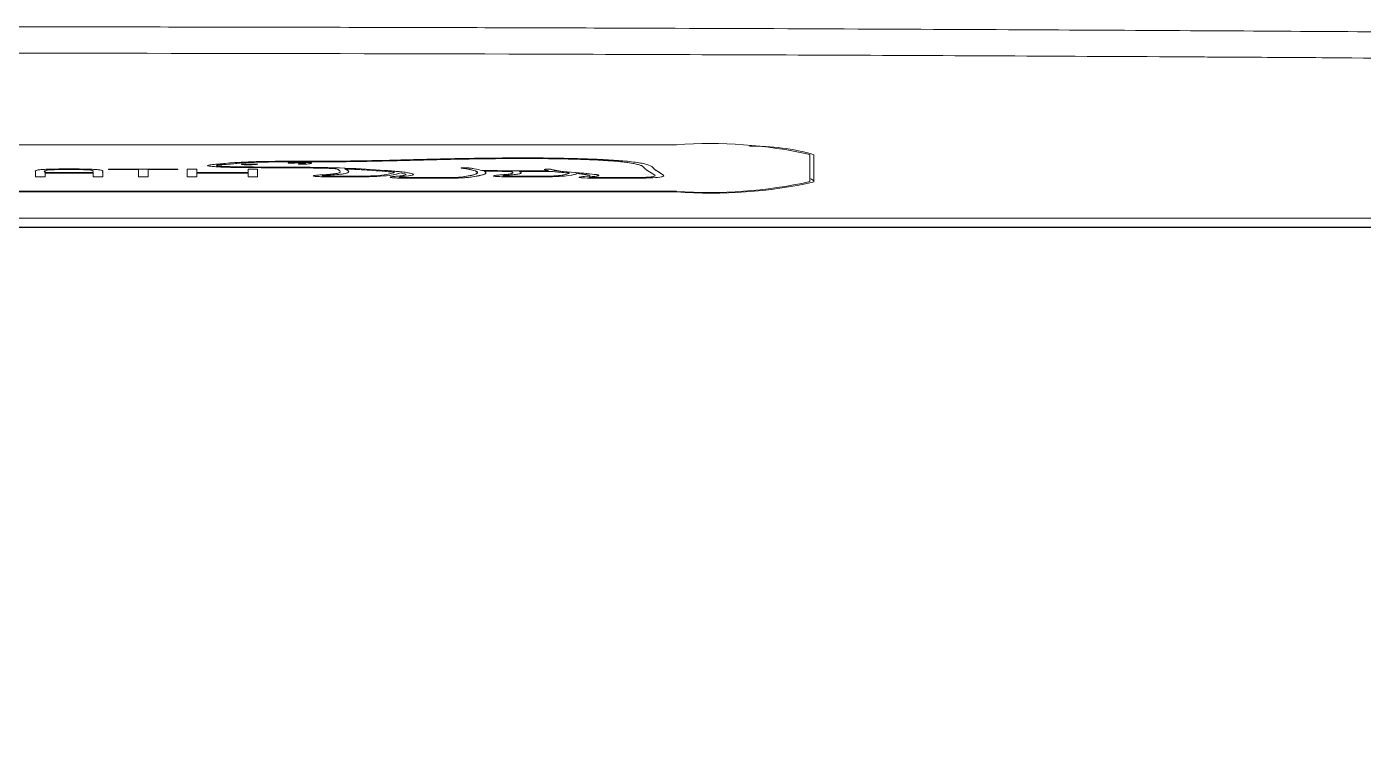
# Model space of a CAD drawing. Extents: x 2963 to 9049, y -570 to 1982.
# Drawn here: x 7821.1 to 7871.2, y 247.1 to 274 of the extents above; entities that cross this region are included whole.
import ezdxf

# ---------------------------------------------------------------- set-up
doc = ezdxf.new("R2010")
doc.units = 0
doc.header["$LTSCALE"] = 20
doc.header["$MEASUREMENT"] = 0
doc.layers.get('0').update_dxf_attribs({"linetype": 'CONTINUOUS'})

msp = doc.modelspace()

# ---------------------------------------------------------------- linework, layer by layer
at = {"color": 7, "linetype": 'Continuous', "lineweight": 15}
for p, q in [((7845.428, 269.536), (7794.203, 269.536)), ((7845.428, 269.536), (7794.203, 269.536)), ((7850.428, 268.153), (7850.428, 269.172)), ((7850.428, 268.153), (7850.428, 269.172)), ((7850.578, 268.14), (7850.578, 269.159)), ((7821.761, 268.496), (7823.562, 268.496)), ((7821.761, 268.496), (7823.562, 268.496)), ((7821.761, 268.472), (7821.761, 268.337)), ((7823.562, 268.472), (7821.761, 268.472)), ((7821.761, 268.472), (7821.761, 268.337)), ((7823.562, 268.472), (7821.761, 268.472)), ((7823.562, 268.337), (7823.562, 268.472)), ((7823.562, 268.337), (7823.562, 268.472)), ((7824.176, 268.624), (7826.711, 268.624)), ((7824.176, 268.624), (7826.711, 268.624)), ((7825.264, 268.603), (7824.176, 268.603)), ((7825.264, 268.603), (7824.176, 268.603)), ((7825.264, 268.337), (7825.264, 268.603)), ((7825.264, 268.337), (7825.264, 268.603)), ((7825.623, 268.603), (7825.623, 268.337)), ((7826.711, 268.603), (7825.623, 268.603)), ((7825.623, 268.603), (7825.623, 268.337)), ((7826.711, 268.603), (7825.623, 268.603)), ((7826.744, 268.622), (7826.744, 268.604)), ((7826.744, 268.622), (7826.744, 268.604)), ((7827.449, 268.496), (7829.368, 268.496)), ((7827.449, 268.496), (7829.368, 268.496)), ((7829.368, 268.472), (7827.449, 268.472)), ((7829.368, 268.472), (7827.449, 268.472)), ((7844.229, 268.659), (7844.167, 268.722)), ((7844.229, 268.659), (7844.167, 268.722)), ((7844.497, 268.725), (7844.562, 268.66)), ((7844.497, 268.725), (7844.562, 268.66)), ((7827.41, 268.334), (7827.128, 268.334)), ((7827.41, 268.334), (7827.128, 268.334)), ((7829.69, 268.334), (7829.407, 268.334)), ((7829.69, 268.334), (7829.407, 268.334)), ((7780.428, 267.79), (7845.428, 267.79)), ((7780.428, 267.79), (7845.428, 267.79)), ((7780.428, 267.766), (7845.428, 267.766)), ((7845.428, 267.766), (7845.428, 267.79)), ((7845.428, 267.766), (7845.428, 267.79)), ((7708.732, 266.785), (7917.124, 266.785)), ((7917.365, 266.439), (7708.492, 266.439))]:
    msp.add_line(p, q, dxfattribs=at)
at = {"color": 7, "linetype": 'Continuous', "lineweight": 15, "flags": 128}
for points in [[(7827.128, 268.334), (7827.113, 268.335), (7827.101, 268.335), (7827.091, 268.336), (7827.089, 268.337), (7827.089, 268.337), (7827.089, 268.337), (7827.089, 268.337), (7827.089, 268.337), (7827.089, 268.337), (7827.089, 268.337), (7827.089, 268.337), (7827.089, 268.337), (7827.089, 268.337), (7827.089, 268.496), (7827.089, 268.566), (7827.089, 268.597), (7827.089, 268.61), (7827.089, 268.616), (7827.089, 268.621), (7827.092, 268.622), (7827.101, 268.623), (7827.115, 268.624), (7827.122, 268.624), (7827.125, 268.624), (7827.126, 268.624), (7827.127, 268.624), (7827.127, 268.624), (7827.127, 268.624), (7827.127, 268.624), (7827.128, 268.624), (7827.128, 268.624), (7827.128, 268.624), (7827.286, 268.624), (7827.356, 268.624), (7827.41, 268.624), (7827.425, 268.624), (7827.437, 268.623), (7827.447, 268.622), (7827.449, 268.622), (7827.449, 268.621), (7827.449, 268.621), (7827.449, 268.621), (7827.449, 268.621), (7827.449, 268.621), (7827.449, 268.621), (7827.449, 268.621), (7827.449, 268.621), (7827.449, 268.621), (7827.449, 268.496)], [(7827.128, 268.334), (7827.113, 268.335), (7827.101, 268.335), (7827.091, 268.336), (7827.089, 268.337), (7827.089, 268.337), (7827.089, 268.337), (7827.089, 268.337), (7827.089, 268.337), (7827.089, 268.337), (7827.089, 268.337), (7827.089, 268.337), (7827.089, 268.337), (7827.089, 268.337), (7827.089, 268.496), (7827.089, 268.566), (7827.089, 268.597), (7827.089, 268.61), (7827.089, 268.616), (7827.089, 268.621), (7827.092, 268.622), (7827.101, 268.623), (7827.115, 268.624), (7827.122, 268.624), (7827.125, 268.624), (7827.126, 268.624), (7827.127, 268.624), (7827.127, 268.624), (7827.127, 268.624), (7827.127, 268.624), (7827.128, 268.624), (7827.128, 268.624), (7827.128, 268.624), (7827.286, 268.624), (7827.356, 268.624), (7827.41, 268.624), (7827.425, 268.624), (7827.437, 268.623), (7827.447, 268.622), (7827.449, 268.622), (7827.449, 268.621), (7827.449, 268.621), (7827.449, 268.621), (7827.449, 268.621), (7827.449, 268.621), (7827.449, 268.621), (7827.449, 268.621), (7827.449, 268.621), (7827.449, 268.621), (7827.449, 268.496)], [(7829.368, 268.496), (7829.368, 268.566), (7829.368, 268.597), (7829.368, 268.61), (7829.368, 268.616), (7829.368, 268.621), (7829.371, 268.622), (7829.379, 268.623), (7829.393, 268.624), (7829.401, 268.624), (7829.404, 268.624), (7829.406, 268.624), (7829.407, 268.624), (7829.407, 268.624), (7829.407, 268.624), (7829.407, 268.624), (7829.407, 268.624), (7829.407, 268.624), (7829.407, 268.624), (7829.565, 268.624), (7829.635, 268.624), (7829.69, 268.624), (7829.704, 268.624), (7829.716, 268.623), (7829.725, 268.622), (7829.727, 268.622), (7829.728, 268.621), (7829.728, 268.621), (7829.728, 268.621), (7829.728, 268.621), (7829.728, 268.621), (7829.728, 268.621), (7829.728, 268.621), (7829.728, 268.621), (7829.728, 268.621), (7829.728, 268.462), (7829.728, 268.392), (7829.728, 268.362), (7829.728, 268.348), (7829.728, 268.342), (7829.728, 268.337), (7829.725, 268.336), (7829.716, 268.335), (7829.704, 268.335), (7829.69, 268.334)], [(7829.368, 268.496), (7829.368, 268.566), (7829.368, 268.597), (7829.368, 268.61), (7829.368, 268.616), (7829.368, 268.621), (7829.371, 268.622), (7829.379, 268.623), (7829.393, 268.624), (7829.401, 268.624), (7829.404, 268.624), (7829.406, 268.624), (7829.407, 268.624), (7829.407, 268.624), (7829.407, 268.624), (7829.407, 268.624), (7829.407, 268.624), (7829.407, 268.624), (7829.407, 268.624), (7829.565, 268.624), (7829.635, 268.624), (7829.69, 268.624), (7829.704, 268.624), (7829.716, 268.623), (7829.725, 268.622), (7829.727, 268.622), (7829.728, 268.621), (7829.728, 268.621), (7829.728, 268.621), (7829.728, 268.621), (7829.728, 268.621), (7829.728, 268.621), (7829.728, 268.621), (7829.728, 268.621), (7829.728, 268.621), (7829.728, 268.462), (7829.728, 268.392), (7829.728, 268.362), (7829.728, 268.348), (7829.728, 268.342), (7829.728, 268.337), (7829.725, 268.336), (7829.716, 268.335), (7829.704, 268.335), (7829.69, 268.334)], [(7829.407, 268.334), (7829.392, 268.335), (7829.379, 268.335), (7829.37, 268.336), (7829.368, 268.337), (7829.368, 268.337), (7829.368, 268.337), (7829.368, 268.337), (7829.368, 268.337), (7829.368, 268.337), (7829.368, 268.337), (7829.368, 268.337), (7829.368, 268.337), (7829.368, 268.337), (7829.368, 268.472)], [(7829.407, 268.334), (7829.392, 268.335), (7829.379, 268.335), (7829.37, 268.336), (7829.368, 268.337), (7829.368, 268.337), (7829.368, 268.337), (7829.368, 268.337), (7829.368, 268.337), (7829.368, 268.337), (7829.368, 268.337), (7829.368, 268.337), (7829.368, 268.337), (7829.368, 268.337), (7829.368, 268.472)], [(7835.188, 268.342), (7835.188, 268.342), (7835.188, 268.342), (7835.188, 268.342), (7835.188, 268.342), (7835.187, 268.342), (7835.185, 268.342), (7835.179, 268.341), (7835.162, 268.34), (7835.117, 268.336), (7835.038, 268.326), (7835.022, 268.322), (7835.021, 268.319), (7835.031, 268.316), (7835.06, 268.313), (7835.102, 268.31), (7835.19, 268.308), (7835.372, 268.308), (7835.672, 268.308), (7836.211, 268.308), (7836.831, 268.308), (7837.126, 268.311), (7837.258, 268.318), (7837.308, 268.322), (7837.328, 268.324), (7837.337, 268.325), (7837.341, 268.326), (7837.343, 268.326), (7837.343, 268.326), (7837.344, 268.326), (7837.344, 268.326), (7837.344, 268.326), (7837.344, 268.326), (7837.827, 268.408), (7837.971, 268.486), (7837.887, 268.554), (7837.542, 268.635), (7837.385, 268.658)], [(7840.635, 268.555), (7840.497, 268.589), (7840.472, 268.603), (7840.479, 268.61), (7840.503, 268.614), (7840.541, 268.617), (7840.572, 268.618), (7840.608, 268.618), (7840.644, 268.618), (7840.675, 268.617), (7840.707, 268.615), (7840.73, 268.613), (7840.745, 268.609), (7840.749, 268.607), (7840.75, 268.606), (7840.75, 268.606), (7840.75, 268.606), (7840.75, 268.606), (7840.75, 268.606), (7840.75, 268.606), (7840.75, 268.606), (7840.75, 268.606), (7840.75, 268.606), (7841.137, 268.536), (7841.779, 268.482), (7842.161, 268.447), (7842.449, 268.411), (7842.513, 268.382), (7842.416, 268.355), (7842.208, 268.334), (7842.168, 268.329), (7842.142, 268.324), (7842.136, 268.32), (7842.142, 268.317), (7842.161, 268.313), (7842.191, 268.311), (7842.231, 268.309), (7842.299, 268.309), (7842.409, 268.308), (7842.605, 268.308), (7842.955, 268.308), (7843.549, 268.308), (7843.81, 268.308), (7843.925, 268.308), (7844.015, 268.308), (7844.058, 268.309), (7844.13, 268.31), (7844.308, 268.316), (7844.466, 268.328), (7844.575, 268.345), (7844.623, 268.368), (7844.608, 268.396), (7844.54, 268.44), (7844.354, 268.559)], [(7844.683, 268.562), (7844.869, 268.443), (7844.937, 268.398), (7844.953, 268.365), (7844.881, 268.336), (7844.719, 268.312), (7844.479, 268.295), (7844.293, 268.288), (7844.135, 268.285), (7844.042, 268.284), (7844.021, 268.284), (7844.016, 268.284), (7844.014, 268.284), (7844.014, 268.284), (7844.014, 268.284), (7844.014, 268.284), (7844.014, 268.284), (7844.014, 268.284), (7844.014, 268.284), (7842.96, 268.284), (7842.546, 268.284), (7842.087, 268.286), (7841.953, 268.291), (7841.848, 268.298), (7841.8, 268.305), (7841.774, 268.315), (7841.793, 268.325), (7842.021, 268.352), (7842.177, 268.375), (7842.164, 268.397), (7841.978, 268.423), (7841.695, 268.452)], [(7850.578, 268.178), (7850.479, 268.251), (7850.428, 268.267)]]:
    msp.add_lwpolyline(points, dxfattribs=at)
at = {"color": 7, "linetype": 'Continuous', "lineweight": 15}
for centre, radius, start, end in [((7846.671, 252.088), 17.493, 77.5989, 94.0761), ((7846.671, 252.088), 17.493, 77.5989, 94.0761), ((7848.364, 261.667), 7.812, 73.5397, 91.4767), ((7821.582, 269.783), 1.457, 263.9491, 277.0618), ((7846.671, 285.238), 17.493, 265.9241, 282.4008), ((7846.671, 285.238), 17.493, 265.9241, 282.4008), ((7846.709, 285.738), 18.018, 265.9243, 282.4009)]:
    msp.add_arc(centre, radius, start, end, dxfattribs=at)
for points, knots in [([(7968.639, 266.835), (7968.238, 266.906), (7965.85, 267.329), (7961.838, 267.964), (7957.354, 268.63), (7953.794, 269.123), (7950.714, 269.528), (7947.598, 269.911), (7944.766, 270.24), (7942.039, 270.539), (7939.288, 270.824), (7936.319, 271.113), (7933.238, 271.39), (7929.969, 271.662), (7926.535, 271.925), (7920.666, 272.335), (7912.587, 272.796), (7902.586, 273.216), (7893.121, 273.496), (7885.816, 273.634), (7880.429, 273.699), (7876.443, 273.732), (7871.696, 273.765), (7866.029, 273.8), (7859.44, 273.836), (7851.928, 273.872), (7843.49, 273.905), (7834.126, 273.932), (7823.835, 273.951), (7816.667, 273.953), (7812.928, 273.955)], [0, 0, 0, 0, 0.007942, 0.047278, 0.078077, 0.09541, 0.117873, 0.138922, 0.157097, 0.174981, 0.193535, 0.211422, 0.233444, 0.254725, 0.276456, 0.30182, 0.371991, 0.43612, 0.496896, 0.553414, 0.574736, 0.598799, 0.628672, 0.664319, 0.705767, 0.753009, 0.806051, 0.864895, 0.929545, 1, 1, 1, 1]), ([(7917.124, 266.785), (7917.05, 266.888), (7916.973, 266.992), (7916.861, 267.139), (7916.827, 267.182), (7916.758, 267.27), (7916.724, 267.314), (7916.618, 267.445), (7916.546, 267.533), (7916.326, 267.795), (7916.172, 267.971), (7915.691, 268.496), (7915.344, 268.846), (7914.877, 269.283), (7914.781, 269.371), (7914.637, 269.502), (7914.58, 269.546), (7914.442, 269.633), (7914.362, 269.676), (7913.91, 269.893), (7913.376, 270.065), (7911.972, 270.401), (7911.103, 270.565), (7909.563, 270.803), (7909.01, 270.881), (7908.123, 270.996), (7907.818, 271.034), (7907.19, 271.109), (7906.866, 271.146), (7905.203, 271.329), (7903.726, 271.468), (7900.513, 271.73), (7898.775, 271.852), (7895.077, 272.077), (7893.116, 272.18), (7889.009, 272.364), (7886.865, 272.445), (7882.436, 272.584), (7880.154, 272.642), (7875.496, 272.733), (7873.123, 272.767), (7870.129, 272.793), (7869.529, 272.797), (7868.328, 272.804), (7867.727, 272.808), (7866.525, 272.815), (7865.924, 272.818), (7865.023, 272.823), (7864.722, 272.825), (7864.121, 272.828), (7863.821, 272.83), (7861.114, 272.845), (7858.71, 272.857), (7851.489, 272.89), (7846.674, 272.909), (7832.219, 272.953), (7822.573, 272.968), (7812.928, 272.968)], [0.7121402, 0.7121402, 0.7121402, 0.7121402, 0.719641, 0.719641, 0.7228269, 0.7228269, 0.7260128, 0.7260128, 0.7323846, 0.7323846, 0.7451281, 0.7451281, 0.7706153, 0.7706153, 0.7769871, 0.7769871, 0.780173, 0.780173, 0.7833589, 0.7833589, 0.7961025, 0.7961025, 0.8088461, 0.8088461, 0.8152179, 0.8152179, 0.8184038, 0.8184038, 0.8215897, 0.8215897, 0.8343333, 0.8343333, 0.8470769, 0.8470769, 0.8598205, 0.8598205, 0.8725641, 0.8725641, 0.8853077, 0.8853077, 0.8980513, 0.8980513, 0.9012372, 0.9012372, 0.9044231, 0.9044231, 0.907609, 0.907609, 0.9092019, 0.9092019, 0.9107949, 0.9107949, 0.9235384, 0.9235384, 0.9490256, 0.9490256, 1, 1, 1, 1]), ([(7828.514, 268.833), (7828.623, 268.845), (7828.843, 268.87), (7829.312, 268.893), (7829.788, 268.907), (7830.263, 268.914), (7830.73, 268.916), (7831.351, 268.917), (7832.286, 268.916), (7833.697, 268.931), (7835.073, 268.966), (7836.333, 268.998), (7837.438, 269.022), (7838.89, 269.042), (7840.374, 269.044), (7841.738, 269.019), (7842.682, 268.983), (7843.338, 268.939), (7843.872, 268.885), (7844.299, 268.816), (7844.429, 268.756), (7844.497, 268.725)], [0, 0, 0, 0, 0.031713, 0.063849, 0.086985, 0.112266, 0.140208, 0.160701, 0.210342, 0.287821, 0.384064, 0.44004, 0.498202, 0.565996, 0.673198, 0.729153, 0.786354, 0.839348, 0.868778, 0.930854, 1, 1, 1, 1]), ([(7828.514, 268.833), (7828.623, 268.845), (7828.843, 268.87), (7829.312, 268.893), (7829.788, 268.907), (7830.263, 268.914), (7830.73, 268.916), (7831.351, 268.917), (7832.286, 268.916), (7833.697, 268.931), (7835.073, 268.966), (7836.333, 268.998), (7837.438, 269.022), (7838.89, 269.042), (7840.374, 269.044), (7841.738, 269.019), (7842.682, 268.983), (7843.338, 268.939), (7843.872, 268.885), (7844.299, 268.816), (7844.429, 268.756), (7844.497, 268.725)], [0, 0, 0, 0, 0.031713, 0.063849, 0.086985, 0.112266, 0.140208, 0.160701, 0.210342, 0.287821, 0.384064, 0.44004, 0.498202, 0.565996, 0.673198, 0.729153, 0.786354, 0.839348, 0.868778, 0.930854, 1, 1, 1, 1]), ([(7844.167, 268.722), (7844.04, 268.805), (7843.676, 268.872), (7843.082, 268.921), (7841.798, 269.026), (7839.757, 269.026), (7838.271, 269.009), (7837.34, 268.997), (7836.43, 268.975), (7835.549, 268.953), (7834.796, 268.934), (7834.016, 268.915), (7833.222, 268.902), (7832.65, 268.893), (7831.957, 268.893), (7831.346, 268.893), (7831.16, 268.893), (7830.974, 268.893), (7830.788, 268.892), (7829.797, 268.891), (7829.132, 268.867), (7828.809, 268.822), (7828.801, 268.821), (7828.793, 268.82), (7828.785, 268.819)], [0, 0, 0, 0, 0.1390248, 0.1390248, 0.1390248, 0.2780496, 0.2780496, 0.2780496, 0.4170744, 0.4170744, 0.4170744, 0.5560992, 0.5560992, 0.5560992, 0.695124, 0.695124, 0.695124, 0.8472279, 0.8472279, 0.8472279, 0.9862527, 0.9862527, 0.9862527, 0.9999967, 0.9999967, 0.9999967, 0.9999967]), ([(7844.167, 268.722), (7844.103, 268.752), (7843.982, 268.808), (7843.589, 268.872), (7843.097, 268.922), (7842.491, 268.963), (7841.614, 268.997), (7840.162, 269.023), (7838.499, 269.016), (7836.788, 268.984), (7835.454, 268.95), (7834.171, 268.919), (7832.961, 268.896), (7831.995, 268.893), (7831.393, 268.893), (7831.096, 268.893), (7830.952, 268.893), (7830.86, 268.892), (7830.82, 268.892), (7830.802, 268.892), (7830.794, 268.892), (7830.791, 268.892), (7830.789, 268.892), (7830.789, 268.892), (7830.54, 268.892), (7830.077, 268.888), (7829.515, 268.874), (7829.134, 268.854), (7828.916, 268.836), (7828.821, 268.823), (7828.785, 268.819)], [0, 0, 0, 0, 0.067679, 0.128077, 0.156571, 0.207302, 0.262913, 0.317602, 0.452125, 0.531264, 0.60887, 0.684651, 0.754398, 0.814077, 0.843169, 0.853676, 0.862923, 0.866991, 0.868781, 0.869569, 0.869915, 0.870068, 0.870135, 0.870164, 0.870188, 0.911274, 0.946094, 0.967152, 0.987655, 1, 1, 1, 1]), ([(7821.401, 268.337), (7821.399, 268.387), (7821.396, 268.448), (7821.405, 268.526), (7821.383, 268.563), (7821.485, 268.592), (7821.633, 268.608), (7821.897, 268.622), (7822.257, 268.627), (7822.661, 268.627), (7823.064, 268.627), (7823.423, 268.622), (7823.688, 268.608), (7823.836, 268.592), (7823.94, 268.563), (7823.917, 268.526), (7823.925, 268.47), (7823.922, 268.418), (7823.922, 268.373), (7823.922, 268.353), (7823.922, 268.344), (7823.922, 268.34), (7823.922, 268.339), (7823.923, 268.338), (7823.921, 268.337), (7823.918, 268.336), (7823.914, 268.335), (7823.911, 268.335)], [0, 0, 0, 0, 0.20887, 0.261087, 0.331134, 0.361966, 0.387819, 0.413062, 0.458708, 0.498323, 0.537779, 0.583361, 0.608673, 0.634592, 0.665455, 0.735481, 0.787698, 0.904665, 0.956131, 0.978778, 0.98874, 0.993125, 0.995053, 0.996568, 0.997291, 0.998294, 1, 1, 1, 1]), ([(7821.401, 268.337), (7821.401, 268.408), (7821.401, 268.478), (7821.401, 268.548), (7821.401, 268.579), (7821.496, 268.598), (7821.851, 268.621), (7822.129, 268.627), (7822.52, 268.627), (7822.614, 268.627), (7822.708, 268.627), (7822.802, 268.627), (7823.19, 268.627), (7823.469, 268.621), (7823.826, 268.598), (7823.922, 268.579), (7823.922, 268.548), (7823.922, 268.478), (7823.922, 268.408), (7823.922, 268.337), (7823.922, 268.337), (7823.918, 268.336), (7823.911, 268.335)], [0, 0, 0, 0, 0.3360694, 0.3360694, 0.3360694, 0.3951222, 0.3951222, 0.454175, 0.454175, 0.454175, 0.4867722, 0.4867722, 0.4867722, 0.545825, 0.545825, 0.6048778, 0.6048778, 0.6048778, 0.9409472, 0.9409472, 0.9409472, 0.9999855, 0.9999855, 0.9999855, 0.9999855]), ([(7823.562, 268.496), (7823.561, 268.507), (7823.557, 268.532), (7823.578, 268.563), (7823.481, 268.584), (7823.369, 268.594), (7823.1, 268.605), (7822.661, 268.603), (7822.222, 268.605), (7821.954, 268.594), (7821.842, 268.584), (7821.702, 268.552), (7821.734, 268.521), (7821.761, 268.496)], [0, 0, 0, 0, 0.109934, 0.246434, 0.289894, 0.329355, 0.368592, 0.500142, 0.631562, 0.670763, 0.710197, 0.75365, 1, 1, 1, 1]), ([(7823.562, 268.496), (7823.562, 268.513), (7823.562, 268.53), (7823.562, 268.547), (7823.561, 268.569), (7823.518, 268.583), (7823.251, 268.602), (7823.058, 268.604), (7822.802, 268.604), (7822.708, 268.604), (7822.614, 268.604), (7822.52, 268.604), (7822.264, 268.604), (7822.072, 268.602), (7821.805, 268.583), (7821.762, 268.569), (7821.761, 268.547), (7821.761, 268.53), (7821.761, 268.513), (7821.761, 268.496)], [0.0000031, 0.0000031, 0.0000031, 0.0000031, 0.1893257, 0.1893257, 0.1893257, 0.3258258, 0.3258258, 0.4623259, 0.4623259, 0.4623259, 0.537674, 0.537674, 0.537674, 0.6741742, 0.6741742, 0.8106743, 0.8106743, 0.8106743, 0.9999969, 0.9999969, 0.9999969, 0.9999969]), ([(7824.137, 268.604), (7824.137, 268.608), (7824.137, 268.612), (7824.137, 268.618), (7824.137, 268.62), (7824.136, 268.622), (7824.138, 268.622), (7824.141, 268.623), (7824.147, 268.623), (7824.154, 268.624), (7824.164, 268.624), (7824.172, 268.624), (7824.176, 268.624)], [0, 0, 0, 0, 0.460722, 0.663419, 0.75263, 0.822723, 0.841458, 0.864823, 0.89211, 0.923304, 0.958784, 1, 1, 1, 1]), ([(7824.137, 268.604), (7824.137, 268.61), (7824.137, 268.616), (7824.137, 268.622), (7824.137, 268.623), (7824.149, 268.624), (7824.176, 268.624)], [0, 0, 0, 0, 0.322952, 0.322952, 0.322952, 1, 1, 1, 1]), ([(7824.14, 268.604), (7824.14, 268.604), (7824.14, 268.604), (7824.139, 268.604), (7824.139, 268.604), (7824.139, 268.604), (7824.138, 268.604), (7824.138, 268.604), (7824.138, 268.604), (7824.138, 268.604), (7824.138, 268.604), (7824.138, 268.604), (7824.137, 268.604), (7824.137, 268.604)], [0, 0, 0, 0, 0.086303, 0.14194, 0.178037, 0.214487, 0.22747, 0.239978, 0.251162, 0.264984, 0.300628, 0.408856, 1, 1, 1, 1]), ([(7824.176, 268.603), (7824.171, 268.603), (7824.162, 268.603), (7824.151, 268.603), (7824.144, 268.603), (7824.141, 268.604), (7824.14, 268.604)], [0, 0, 0, 0, 0.39732, 0.7097, 0.905333, 1, 1, 1, 1]), ([(7826.711, 268.624), (7826.718, 268.624), (7826.727, 268.624), (7826.736, 268.624), (7826.74, 268.623), (7826.743, 268.623), (7826.744, 268.622), (7826.744, 268.622)], [0, 0, 0, 0, 0.420815, 0.518599, 0.598991, 0.757849, 1, 1, 1, 1]), ([(7826.744, 268.604), (7826.744, 268.604), (7826.744, 268.604), (7826.743, 268.604), (7826.74, 268.603), (7826.736, 268.603), (7826.726, 268.603), (7826.718, 268.603), (7826.711, 268.603)], [0, 0, 0, 0, 0.144697, 0.200039, 0.262449, 0.368949, 0.5416, 1, 1, 1, 1]), ([(7827.449, 268.472), (7827.449, 268.447), (7827.45, 268.411), (7827.448, 268.37), (7827.45, 268.352), (7827.448, 268.343), (7827.452, 268.339), (7827.447, 268.336), (7827.438, 268.335), (7827.425, 268.335), (7827.415, 268.334), (7827.41, 268.334)], [0, 0, 0, 0, 0.542079, 0.780581, 0.885531, 0.931706, 0.967979, 0.976157, 0.984255, 0.992242, 1, 1, 1, 1]), ([(7827.449, 268.472), (7827.449, 268.447), (7827.45, 268.411), (7827.448, 268.37), (7827.45, 268.352), (7827.448, 268.343), (7827.452, 268.339), (7827.447, 268.336), (7827.438, 268.335), (7827.425, 268.335), (7827.415, 268.334), (7827.41, 268.334)], [0, 0, 0, 0, 0.542079, 0.780581, 0.885531, 0.931706, 0.967979, 0.976157, 0.984255, 0.992242, 1, 1, 1, 1]), ([(7832.619, 268.644), (7832.35, 268.653), (7832.064, 268.66), (7831.762, 268.664), (7831.293, 268.67), (7830.496, 268.673), (7829.855, 268.676), (7829.656, 268.677), (7829.457, 268.678), (7829.258, 268.679), (7828.854, 268.681), (7828.177, 268.698), (7827.94, 268.731), (7827.816, 268.748), (7827.827, 268.767), (7827.974, 268.785), (7828.052, 268.794), (7828.154, 268.802), (7828.346, 268.816), (7828.434, 268.823), (7828.503, 268.831), (7828.509, 268.832), (7828.514, 268.833)], [0, 0, 0, 0, 0.138054, 0.138054, 0.138054, 0.276108, 0.276108, 0.276108, 0.437954, 0.437954, 0.437954, 0.576009, 0.576009, 0.576009, 0.714063, 0.714063, 0.714063, 0.852117, 0.852117, 0.990171, 0.990171, 1, 1, 1, 1]), ([(7832.619, 268.644), (7832.431, 268.65), (7831.961, 268.663), (7831.014, 268.671), (7830.16, 268.675), (7829.506, 268.678), (7829.029, 268.679), (7828.583, 268.69), (7828.209, 268.707), (7828.027, 268.72), (7827.909, 268.734), (7827.853, 268.748), (7827.852, 268.764), (7827.922, 268.779), (7828.069, 268.796), (7828.301, 268.811), (7828.445, 268.826), (7828.514, 268.833)], [0, 0, 0, 0, 0.0922829, 0.229592, 0.4300892, 0.4826, 0.5280575, 0.6473262, 0.6896227, 0.730289, 0.761522, 0.7906789, 0.8194057, 0.86011, 0.8882573, 0.9462464, 1, 1, 1, 1]), ([(7828.785, 268.819), (7828.681, 268.809), (7828.488, 268.791), (7828.225, 268.772), (7828.18, 268.756), (7828.194, 268.748), (7828.262, 268.737), (7828.454, 268.723), (7828.813, 268.709), (7829.107, 268.705), (7829.281, 268.702)], [0, 0, 0, 0, 0.20392, 0.379699, 0.428926, 0.475881, 0.508636, 0.639271, 0.786203, 1, 1, 1, 1]), ([(7828.785, 268.819), (7828.681, 268.809), (7828.488, 268.791), (7828.225, 268.772), (7828.18, 268.756), (7828.194, 268.748), (7828.262, 268.737), (7828.454, 268.723), (7828.813, 268.709), (7829.107, 268.705), (7829.281, 268.702)], [0, 0, 0, 0, 0.20392, 0.379699, 0.428926, 0.475881, 0.508636, 0.639271, 0.786203, 1, 1, 1, 1]), ([(7829.116, 268.803), (7829.116, 268.803), (7829.115, 268.803), (7829.115, 268.804), (7829.116, 268.805), (7829.122, 268.806), (7829.13, 268.807), (7829.144, 268.808), (7829.156, 268.808), (7829.162, 268.808)], [0, 0, 0, 0, 0.04413, 0.1256, 0.334216, 0.473974, 0.625825, 0.796202, 1, 1, 1, 1]), ([(7829.412, 268.784), (7829.409, 268.784), (7829.402, 268.783), (7829.381, 268.783), (7829.353, 268.783), (7829.318, 268.783), (7829.286, 268.784), (7829.25, 268.785), (7829.207, 268.789), (7829.158, 268.794), (7829.127, 268.8), (7829.117, 268.802), (7829.116, 268.803), (7829.116, 268.803), (7829.116, 268.803)], [0, 0, 0, 0, 0.017805, 0.051589, 0.140616, 0.209049, 0.282551, 0.361488, 0.486811, 0.756898, 0.921891, 0.995116, 0.999667, 1, 1, 1, 1]), ([(7829.412, 268.784), (7829.411, 268.784), (7829.304, 268.781), (7829.243, 268.786), (7829.119, 268.797), (7829.116, 268.803), (7829.116, 268.803)], [0, 0, 0, 0, 0.49917, 0.49917, 0.49917, 1, 1, 1, 1]), ([(7829.162, 268.808), (7829.162, 268.808), (7829.163, 268.808), (7829.178, 268.809), (7829.232, 268.81), (7829.345, 268.812), (7829.523, 268.812), (7829.652, 268.81), (7829.725, 268.808)], [0, 0, 0, 0, 0.001576, 0.005842, 0.082684, 0.297309, 0.60832, 1, 1, 1, 1]), ([(7829.281, 268.702), (7829.37, 268.702), (7829.546, 268.701), (7830.017, 268.699), (7830.732, 268.696), (7831.979, 268.691), (7833.477, 268.646), (7834.593, 268.571), (7835.285, 268.503), (7835.558, 268.449), (7835.608, 268.39), (7835.328, 268.358), (7835.188, 268.342)], [0, 0, 0, 0, 0.028697, 0.057394, 0.152902, 0.261599, 0.461431, 0.661536, 0.748987, 0.8359, 0.918194, 1, 1, 1, 1]), ([(7829.281, 268.702), (7829.479, 268.702), (7829.676, 268.701), (7829.874, 268.7), (7830.523, 268.697), (7831.332, 268.694), (7831.819, 268.688), (7833.166, 268.67), (7834.217, 268.6), (7835.528, 268.486), (7835.88, 268.398), (7835.188, 268.342)], [0, 0, 0, 0, 0.27971, 0.27971, 0.27971, 0.519806, 0.519806, 0.519806, 0.759903, 0.759903, 1, 1, 1, 1]), ([(7829.725, 268.808), (7829.725, 268.808), (7829.727, 268.808), (7829.731, 268.808), (7829.735, 268.807), (7829.738, 268.807), (7829.739, 268.806), (7829.735, 268.805), (7829.719, 268.802), (7829.673, 268.798), (7829.6, 268.792), (7829.512, 268.787), (7829.446, 268.784), (7829.417, 268.784), (7829.412, 268.784), (7829.412, 268.784), (7829.412, 268.784)], [0, 0, 0, 0, 0.004723, 0.013358, 0.027045, 0.044843, 0.068074, 0.09941, 0.142275, 0.295532, 0.5394, 0.811672, 0.968085, 0.997949, 0.999886, 1, 1, 1, 1]), ([(7829.725, 268.808), (7829.725, 268.808), (7829.763, 268.807), (7829.711, 268.802), (7829.561, 268.787), (7829.412, 268.784), (7829.412, 268.784)], [0, 0, 0, 0, 0.498609, 0.498609, 0.498609, 1, 1, 1, 1]), ([(7831.394, 268.803), (7831.434, 268.805), (7831.521, 268.809), (7831.627, 268.818), (7831.715, 268.829), (7831.76, 268.84), (7831.758, 268.85), (7831.719, 268.858), (7831.651, 268.864), (7831.566, 268.869), (7831.485, 268.872), (7831.356, 268.874), (7831.21, 268.871), (7831.073, 268.866), (7830.974, 268.86), (7830.91, 268.856), (7830.879, 268.852), (7830.871, 268.85), (7830.877, 268.847), (7830.894, 268.845), (7830.903, 268.844)], [0, 0, 0, 0, 0.070187, 0.154046, 0.242829, 0.328867, 0.383425, 0.434869, 0.512766, 0.540194, 0.59632, 0.647426, 0.730831, 0.813484, 0.879429, 0.920937, 0.941404, 0.96146, 0.980858, 1, 1, 1, 1]), ([(7831.394, 268.803), (7831.434, 268.805), (7831.521, 268.809), (7831.627, 268.818), (7831.715, 268.829), (7831.76, 268.84), (7831.758, 268.85), (7831.719, 268.858), (7831.651, 268.864), (7831.566, 268.869), (7831.485, 268.872), (7831.356, 268.874), (7831.21, 268.871), (7831.073, 268.866), (7830.974, 268.86), (7830.91, 268.856), (7830.879, 268.852), (7830.871, 268.85), (7830.877, 268.847), (7830.894, 268.845), (7830.903, 268.844)], [0, 0, 0, 0, 0.070187, 0.154046, 0.242829, 0.328867, 0.383425, 0.434869, 0.512766, 0.540194, 0.59632, 0.647426, 0.730831, 0.813484, 0.879429, 0.920937, 0.941404, 0.96146, 0.980858, 1, 1, 1, 1]), ([(7830.903, 268.844), (7830.915, 268.844), (7830.94, 268.843), (7830.983, 268.843), (7831.02, 268.844), (7831.038, 268.845), (7831.047, 268.846)], [0, 0, 0, 0, 0.2692431, 0.5456656, 0.7709683, 1, 1, 1, 1]), ([(7831.047, 268.846), (7831.065, 268.847), (7831.272, 268.865), (7831.45, 268.856), (7831.514, 268.852), (7831.541, 268.848), (7831.532, 268.841), (7831.516, 268.831), (7831.397, 268.82), (7831.316, 268.816)], [0, 0, 0, 0, 0.333333, 0.333333, 0.333333, 0.666667, 0.666667, 0.666667, 1, 1, 1, 1]), ([(7831.047, 268.846), (7831.061, 268.847), (7831.094, 268.849), (7831.153, 268.853), (7831.228, 268.856), (7831.301, 268.858), (7831.366, 268.858), (7831.415, 268.857), (7831.461, 268.855), (7831.498, 268.853), (7831.522, 268.849), (7831.533, 268.846), (7831.535, 268.842), (7831.517, 268.835), (7831.467, 268.828), (7831.399, 268.821), (7831.341, 268.818), (7831.316, 268.816)], [0, 0, 0, 0, 0.054091, 0.131926, 0.21189, 0.29246, 0.338152, 0.385934, 0.427475, 0.483499, 0.523891, 0.565577, 0.610808, 0.683673, 0.79881, 0.910189, 1, 1, 1, 1]), ([(7831.316, 268.816), (7831.268, 268.814), (7831.238, 268.81), (7831.28, 268.802), (7831.344, 268.801), (7831.394, 268.803)], [0, 0, 0, 0, 0.5, 0.5, 1, 1, 1, 1]), ([(7831.316, 268.816), (7831.304, 268.815), (7831.282, 268.814), (7831.26, 268.812), (7831.249, 268.809), (7831.256, 268.806), (7831.28, 268.804), (7831.316, 268.802), (7831.356, 268.802), (7831.381, 268.803), (7831.394, 268.803)], [0, 0, 0, 0, 0.131807, 0.261874, 0.387014, 0.510114, 0.630332, 0.749133, 0.872351, 1, 1, 1, 1]), ([(7835.079, 268.478), (7834.975, 268.419), (7834.551, 268.335), (7833.559, 268.335), (7833.154, 268.335), (7832.75, 268.335), (7832.164, 268.335), (7832.024, 268.338), (7831.85, 268.352), (7831.809, 268.361), (7831.82, 268.372), (7831.84, 268.39), (7832.112, 268.406), (7832.116, 268.406)], [0, 0, 0, 0, 0.156715, 0.156715, 0.156715, 0.529854, 0.529854, 0.68657, 0.68657, 0.843285, 0.843285, 0.843285, 1, 1, 1, 1]), ([(7835.079, 268.478), (7834.984, 268.445), (7834.844, 268.397), (7834.335, 268.354), (7834.01, 268.341), (7833.792, 268.336), (7833.293, 268.333), (7832.783, 268.336), (7832.278, 268.334), (7832.05, 268.338), (7831.888, 268.348), (7831.827, 268.359), (7831.814, 268.369), (7831.829, 268.378), (7831.908, 268.391), (7832.011, 268.399), (7832.089, 268.405), (7832.109, 268.406), (7832.114, 268.406), (7832.115, 268.406), (7832.115, 268.406), (7832.116, 268.406)], [0, 0, 0, 0, 0.255348, 0.380292, 0.421303, 0.463344, 0.50799, 0.702179, 0.750957, 0.793243, 0.829971, 0.866085, 0.882983, 0.907417, 0.939423, 0.984939, 0.996663, 0.999261, 0.999826, 0.999954, 1, 1, 1, 1]), ([(7832.116, 268.406), (7832.201, 268.411), (7832.391, 268.422), (7832.645, 268.447), (7832.817, 268.485), (7832.844, 268.544), (7832.767, 268.597), (7832.66, 268.633), (7832.629, 268.642), (7832.621, 268.644), (7832.619, 268.644)], [0, 0, 0, 0, 0.094177, 0.208216, 0.35578, 0.561674, 0.892393, 0.975342, 0.994091, 1, 1, 1, 1]), ([(7832.116, 268.406), (7832.395, 268.422), (7832.776, 268.445), (7832.82, 268.509), (7832.869, 268.579), (7832.629, 268.642), (7832.619, 268.644)], [0, 0, 0, 0, 0.5, 0.5, 0.5, 1, 1, 1, 1]), ([(7832.312, 268.389), (7832.31, 268.389), (7832.305, 268.388), (7832.291, 268.387), (7832.26, 268.385), (7832.211, 268.382), (7832.157, 268.376), (7832.145, 268.37), (7832.171, 268.365), (7832.211, 268.361), (7832.263, 268.359), (7832.373, 268.356), (7832.527, 268.358), (7832.816, 268.357), (7833.103, 268.357), (7833.358, 268.357), (7833.47, 268.357), (7833.52, 268.357), (7833.542, 268.357), (7833.551, 268.357), (7833.555, 268.357), (7833.557, 268.357), (7833.558, 268.357), (7833.558, 268.357), (7833.672, 268.357), (7833.898, 268.361), (7834.279, 268.38), (7834.578, 268.418), (7834.768, 268.462), (7834.83, 268.492), (7834.857, 268.504)], [0, 0, 0, 0, 0.001729, 0.004463, 0.011777, 0.029849, 0.052758, 0.073998, 0.08862, 0.10268, 0.1165, 0.130002, 0.178956, 0.220775, 0.327224, 0.374061, 0.39467, 0.403738, 0.407727, 0.409483, 0.410255, 0.410595, 0.410744, 0.41081, 0.410862, 0.487945, 0.562316, 0.721345, 0.881546, 1, 1, 1, 1]), ([(7832.312, 268.389), (7832.305, 268.388), (7832.15, 268.38), (7832.15, 268.363), (7832.251, 268.357), (7832.345, 268.357), (7832.75, 268.357), (7833.154, 268.357), (7833.559, 268.357), (7834.531, 268.357), (7834.799, 268.47), (7834.857, 268.504)], [0, 0, 0, 0, 0.185839, 0.185839, 0.371678, 0.371678, 0.371678, 0.814161, 0.814161, 0.814161, 1, 1, 1, 1]), ([(7832.987, 268.63), (7833.034, 268.61), (7833.148, 268.562), (7833.171, 268.495), (7832.952, 268.439), (7832.645, 268.408), (7832.414, 268.395), (7832.312, 268.389)], [0, 0, 0, 0, 0.2316185, 0.5677269, 0.751259, 0.8901045, 1, 1, 1, 1]), ([(7832.987, 268.63), (7833.06, 268.605), (7833.167, 268.558), (7833.132, 268.507), (7833.081, 268.433), (7832.618, 268.406), (7832.312, 268.389)], [0, 0, 0, 0, 0.5, 0.5, 0.5, 1, 1, 1, 1]), ([(7834.857, 268.504), (7834.559, 268.531), (7834.06, 268.575), (7833.379, 268.612), (7833.054, 268.627), (7832.992, 268.63), (7832.988, 268.63), (7832.987, 268.63)], [0, 0, 0, 0, 0.545742, 0.915983, 0.994253, 0.999601, 1, 1, 1, 1]), ([(7838.212, 268.546), (7838.367, 268.482), (7838.328, 268.398), (7837.628, 268.314), (7837.47, 268.295), (7837.223, 268.284), (7836.915, 268.284), (7836.341, 268.284), (7835.766, 268.284), (7835.192, 268.284), (7834.989, 268.284), (7834.736, 268.293), (7834.668, 268.336), (7834.991, 268.358), (7834.992, 268.358)], [0, 0, 0, 0, 0.135496, 0.135496, 0.135496, 0.270993, 0.270993, 0.270993, 0.729242, 0.729242, 0.729242, 0.864738, 0.864738, 1, 1, 1, 1]), ([(7838.212, 268.546), (7838.251, 268.522), (7838.334, 268.47), (7838.165, 268.397), (7837.847, 268.342), (7837.614, 268.31), (7837.369, 268.292), (7836.967, 268.281), (7836.421, 268.285), (7835.833, 268.284), (7835.414, 268.285), (7835.133, 268.284), (7834.968, 268.287), (7834.83, 268.294), (7834.743, 268.303), (7834.699, 268.313), (7834.698, 268.324), (7834.765, 268.338), (7834.87, 268.349), (7834.962, 268.356), (7834.987, 268.358), (7834.992, 268.358)], [0, 0, 0, 0, 0.138415, 0.295682, 0.413287, 0.474479, 0.501262, 0.553913, 0.643499, 0.724856, 0.79645, 0.816381, 0.840357, 0.865462, 0.882658, 0.901659, 0.92258, 0.943661, 0.985712, 0.996894, 1, 1, 1, 1]), ([(7834.992, 268.358), (7835.079, 268.367), (7835.257, 268.386), (7835.324, 268.43), (7835.174, 268.46), (7835.079, 268.478)], [0, 0, 0, 0, 0.2634773, 0.5355745, 1, 1, 1, 1]), ([(7835.188, 268.342), (7835.188, 268.342), (7835.019, 268.329), (7835.019, 268.312), (7835.126, 268.308), (7835.197, 268.308), (7835.77, 268.308), (7836.342, 268.308), (7837.108, 268.308), (7837.244, 268.314), (7837.344, 268.326), (7838.723, 268.493), (7837.399, 268.656), (7837.385, 268.658)], [0, 0, 0, 0, 0.135664, 0.135664, 0.271331, 0.271331, 0.271331, 0.728665, 0.728665, 0.864333, 0.864333, 0.864333, 1, 1, 1, 1]), ([(7837.385, 268.658), (7837.337, 268.664), (7837.352, 268.671), (7837.482, 268.676), (7837.565, 268.674), (7837.613, 268.669)], [0, 0, 0, 0, 0.5, 0.5, 0.9999797, 0.9999797, 0.9999797, 0.9999797]), ([(7837.385, 268.658), (7837.375, 268.66), (7837.357, 268.662), (7837.355, 268.667), (7837.374, 268.671), (7837.414, 268.674), (7837.468, 268.675), (7837.524, 268.674), (7837.576, 268.672), (7837.6, 268.67), (7837.613, 268.669)], [0, 0, 0, 0, 0.139592, 0.268226, 0.388335, 0.506241, 0.622869, 0.738304, 0.861827, 1, 1, 1, 1]), ([(7837.613, 268.669), (7837.616, 268.668), (7837.627, 268.667), (7837.656, 268.663), (7837.734, 268.653), (7837.932, 268.623), (7838.05, 268.593), (7838.136, 268.572)], [0, 0, 0, 0, 0.014686, 0.042051, 0.122953, 0.357381, 1, 1, 1, 1]), ([(7837.613, 268.669), (7837.616, 268.668), (7837.627, 268.667), (7837.656, 268.663), (7837.734, 268.653), (7837.932, 268.623), (7838.05, 268.593), (7838.136, 268.572)], [0, 0, 0, 0, 0.014686, 0.042051, 0.122953, 0.357381, 1, 1, 1, 1]), ([(7838.136, 268.572), (7838.271, 268.57), (7838.635, 268.565), (7839.466, 268.556), (7840.167, 268.556), (7840.635, 268.555)], [0, 0, 0, 0, 0.1637787, 0.4422556, 1, 1, 1, 1]), ([(7838.136, 268.572), (7838.271, 268.57), (7838.635, 268.565), (7839.466, 268.556), (7840.167, 268.556), (7840.635, 268.555)], [0, 0, 0, 0, 0.1637787, 0.4422556, 1, 1, 1, 1]), ([(7839.211, 268.536), (7838.996, 268.537), (7838.662, 268.54), (7838.331, 268.545), (7838.212, 268.546)], [0, 0, 0, 0, 0.640658, 1, 1, 1, 1]), ([(7839.211, 268.536), (7838.996, 268.537), (7838.662, 268.54), (7838.331, 268.545), (7838.212, 268.546)], [0, 0, 0, 0, 0.640658, 1, 1, 1, 1]), ([(7838.824, 268.405), (7838.881, 268.409), (7839.013, 268.418), (7839.187, 268.438), (7839.283, 268.463), (7839.302, 268.487), (7839.286, 268.501), (7839.279, 268.507)], [0, 0, 0, 0, 0.15443, 0.358573, 0.624451, 0.836738, 1, 1, 1, 1]), ([(7838.824, 268.405), (7838.995, 268.416), (7839.295, 268.437), (7839.295, 268.486), (7839.295, 268.493), (7839.29, 268.499), (7839.279, 268.507)], [0.0000062, 0.0000062, 0.0000062, 0.0000062, 0.5, 0.5, 0.5, 1, 1, 1, 1]), ([(7839.041, 268.388), (7839.035, 268.388), (7839.019, 268.386), (7838.983, 268.383), (7838.946, 268.379), (7838.92, 268.374), (7838.917, 268.37), (7838.931, 268.366), (7838.957, 268.363), (7838.994, 268.36), (7839.037, 268.358), (7839.094, 268.357), (7839.225, 268.358), (7839.498, 268.357), (7839.901, 268.357), (7840.24, 268.357), (7840.432, 268.357), (7840.521, 268.357), (7840.684, 268.359), (7840.911, 268.368), (7841.099, 268.387), (7841.278, 268.417), (7841.365, 268.446), (7841.404, 268.468), (7841.411, 268.474), (7841.413, 268.475), (7841.413, 268.475)], [0, 0, 0, 0, 0.006612, 0.017738, 0.043799, 0.059039, 0.073249, 0.086685, 0.099771, 0.112014, 0.124389, 0.13716, 0.15535, 0.223188, 0.344328, 0.460477, 0.479836, 0.489515, 0.527917, 0.601833, 0.680753, 0.765271, 0.938031, 0.985134, 0.996244, 1, 1, 1, 1]), ([(7839.041, 268.388), (7839.035, 268.388), (7839.019, 268.386), (7838.983, 268.383), (7838.946, 268.379), (7838.92, 268.374), (7838.917, 268.37), (7838.931, 268.366), (7838.957, 268.363), (7838.994, 268.36), (7839.037, 268.358), (7839.094, 268.357), (7839.225, 268.358), (7839.498, 268.357), (7839.901, 268.357), (7840.24, 268.357), (7840.432, 268.357), (7840.521, 268.357), (7840.684, 268.359), (7840.911, 268.368), (7841.099, 268.387), (7841.278, 268.417), (7841.365, 268.446), (7841.404, 268.468), (7841.411, 268.474), (7841.413, 268.475), (7841.413, 268.475)], [0, 0, 0, 0, 0.006612, 0.017738, 0.043799, 0.059039, 0.073249, 0.086685, 0.099771, 0.112014, 0.124389, 0.13716, 0.15535, 0.223188, 0.344328, 0.460477, 0.479836, 0.489515, 0.527917, 0.601833, 0.680753, 0.765271, 0.938031, 0.985134, 0.996244, 1, 1, 1, 1]), ([(7839.591, 268.509), (7839.597, 268.504), (7839.605, 268.497), (7839.611, 268.484), (7839.601, 268.463), (7839.514, 268.435), (7839.307, 268.408), (7839.126, 268.395), (7839.041, 268.388)], [0, 0, 0, 0, 0.114219, 0.156291, 0.307138, 0.575187, 0.799514, 1, 1, 1, 1]), ([(7839.591, 268.509), (7839.597, 268.504), (7839.605, 268.497), (7839.611, 268.484), (7839.601, 268.463), (7839.514, 268.435), (7839.307, 268.408), (7839.126, 268.395), (7839.041, 268.388)], [0, 0, 0, 0, 0.114219, 0.156291, 0.307138, 0.575187, 0.799514, 1, 1, 1, 1]), ([(7839.279, 268.507), (7839.279, 268.507), (7839.279, 268.507), (7839.279, 268.507), (7839.279, 268.507), (7839.279, 268.507), (7839.279, 268.507), (7839.278, 268.508), (7839.274, 268.509), (7839.264, 268.513), (7839.242, 268.522), (7839.223, 268.53), (7839.211, 268.536)], [0, 0, 0, 0, 0.0000771, 0.0002274, 0.0006799, 0.0021125, 0.0064135, 0.0194039, 0.0583866, 0.1702173, 0.4591145, 1, 1, 1, 1]), ([(7839.279, 268.507), (7839.279, 268.507), (7839.279, 268.507), (7839.279, 268.507), (7839.279, 268.507), (7839.279, 268.507), (7839.279, 268.507), (7839.278, 268.508), (7839.274, 268.509), (7839.264, 268.513), (7839.242, 268.522), (7839.223, 268.53), (7839.211, 268.536)], [0, 0, 0, 0, 0.0000771, 0.0002274, 0.0006799, 0.0021125, 0.0064135, 0.0194039, 0.0583866, 0.1702173, 0.4591145, 1, 1, 1, 1]), ([(7840.8, 268.532), (7840.559, 268.532), (7840.138, 268.531), (7839.717, 268.533), (7839.536, 268.534)], [0, 0, 0, 0, 0.570691, 1, 1, 1, 1]), ([(7839.536, 268.534), (7839.549, 268.528), (7839.567, 268.52), (7839.586, 268.511), (7839.591, 268.509)], [0, 0, 0, 0, 0.716407, 1, 1, 1, 1]), ([(7840.635, 268.555), (7840.549, 268.57), (7840.488, 268.586), (7840.472, 268.604), (7840.464, 268.612), (7840.525, 268.618), (7840.708, 268.619), (7840.745, 268.612), (7840.75, 268.606), (7840.784, 268.56), (7841.224, 268.527), (7841.636, 268.494), (7841.924, 268.47), (7842.224, 268.446), (7842.424, 268.415), (7842.536, 268.398), (7842.54, 268.378), (7842.366, 268.344), (7842.137, 268.333), (7842.136, 268.32), (7842.136, 268.312), (7842.217, 268.308), (7842.321, 268.308), (7842.886, 268.308), (7843.451, 268.308), (7844.015, 268.308), (7844.025, 268.308), (7844.238, 268.309), (7844.59, 268.337), (7844.661, 268.361), (7844.609, 268.395), (7844.526, 268.45), (7844.44, 268.504), (7844.354, 268.559)], [0, 0, 0, 0, 0.056325, 0.056325, 0.056325, 0.112651, 0.112651, 0.168976, 0.168976, 0.168976, 0.225301, 0.225301, 0.225301, 0.281627, 0.281627, 0.281627, 0.337952, 0.337952, 0.394278, 0.394278, 0.394278, 0.450603, 0.450603, 0.450603, 0.637828, 0.637828, 0.637828, 0.694154, 0.694154, 0.750479, 0.750479, 0.750479, 1, 1, 1, 1]), ([(7841.413, 268.475), (7841.413, 268.475), (7841.413, 268.475), (7841.412, 268.475), (7841.411, 268.476), (7841.408, 268.476), (7841.403, 268.476), (7841.393, 268.477), (7841.376, 268.478), (7841.345, 268.481), (7841.289, 268.486), (7841.186, 268.494), (7841.01, 268.51), (7840.881, 268.524), (7840.8, 268.532)], [0, 0, 0, 0, 0.001067, 0.002452, 0.004136, 0.00811, 0.015218, 0.028007, 0.051078, 0.092949, 0.169714, 0.311421, 0.570214, 1, 1, 1, 1]), ([(7841.413, 268.475), (7841.414, 268.475), (7841.413, 268.475), (7841.208, 268.492), (7840.951, 268.514), (7840.8, 268.532)], [0.000017, 0.000017, 0.000017, 0.000017, 0.003423, 0.003423, 1, 1, 1, 1]), ([(7844.683, 268.562), (7844.769, 268.507), (7844.856, 268.452), (7844.938, 268.398), (7845.002, 268.356), (7844.903, 268.326), (7844.375, 268.284), (7844.025, 268.284), (7844.014, 268.284), (7843.439, 268.284), (7842.864, 268.284), (7842.289, 268.284), (7842.064, 268.284), (7841.841, 268.29), (7841.784, 268.309), (7841.709, 268.334), (7842.071, 268.349), (7842.159, 268.37), (7842.208, 268.381), (7842.196, 268.394), (7842.124, 268.405), (7842.019, 268.421), (7841.848, 268.438), (7841.695, 268.452)], [0, 0, 0, 0, 0.3217188, 0.3217188, 0.3217188, 0.3939994, 0.3939994, 0.46628, 0.46628, 0.46628, 0.7108776, 0.7108776, 0.7108776, 0.7831582, 0.7831582, 0.7831582, 0.8554388, 0.8554388, 0.8554388, 0.9277194, 0.9277194, 0.9277194, 0.9999992, 0.9999992, 0.9999992, 0.9999992]), ([(7844.354, 268.559), (7844.316, 268.58), (7844.258, 268.613), (7844.237, 268.647), (7844.229, 268.659)], [0, 0, 0, 0, 0.642447, 1, 1, 1, 1]), ([(7844.562, 268.66), (7844.571, 268.645), (7844.592, 268.612), (7844.652, 268.579), (7844.683, 268.562)], [0, 0, 0, 0, 0.471162, 1, 1, 1, 1]), ([(7821.412, 268.335), (7821.408, 268.336), (7821.404, 268.336), (7821.401, 268.337), (7821.401, 268.337), (7821.401, 268.337)], [0, 0, 0, 0, 0.626687, 0.841675, 1, 1, 1, 1]), ([(7821.428, 268.334), (7821.428, 268.334), (7821.426, 268.334), (7821.424, 268.334), (7821.42, 268.335), (7821.416, 268.335), (7821.413, 268.335), (7821.412, 268.335)], [0, 0, 0, 0, 0.102267, 0.236871, 0.408687, 0.667721, 1, 1, 1, 1]), ([(7821.428, 268.334), (7821.428, 268.334), (7821.426, 268.334), (7821.424, 268.334), (7821.42, 268.335), (7821.416, 268.335), (7821.413, 268.335), (7821.412, 268.335)], [0, 0, 0, 0, 0.102267, 0.236871, 0.408687, 0.667721, 1, 1, 1, 1]), ([(7821.761, 268.337), (7821.76, 268.335), (7821.745, 268.334), (7821.733, 268.334), (7821.632, 268.334), (7821.53, 268.334), (7821.428, 268.334)], [0, 0, 0, 0, 0.625782, 0.625782, 0.625782, 1, 1, 1, 1]), ([(7823.895, 268.334), (7823.838, 268.334), (7823.756, 268.334), (7823.663, 268.334), (7823.622, 268.334), (7823.602, 268.334), (7823.592, 268.334), (7823.585, 268.334), (7823.581, 268.335), (7823.577, 268.335), (7823.572, 268.335), (7823.567, 268.336), (7823.563, 268.336), (7823.562, 268.337), (7823.562, 268.337)], [0, 0, 0, 0, 0.476986, 0.68686, 0.779205, 0.819836, 0.85176, 0.862439, 0.875268, 0.890194, 0.90706, 0.932877, 0.963355, 1, 1, 1, 1]), ([(7823.895, 268.334), (7823.793, 268.334), (7823.691, 268.334), (7823.589, 268.334), (7823.58, 268.334), (7823.562, 268.335), (7823.562, 268.337)], [0, 0, 0, 0, 0.375, 0.375, 0.375, 1, 1, 1, 1]), ([(7823.911, 268.335), (7823.909, 268.335), (7823.906, 268.335), (7823.901, 268.335), (7823.898, 268.334), (7823.896, 268.334), (7823.895, 268.334), (7823.895, 268.334)], [0, 0, 0, 0, 0.420559, 0.726985, 0.910915, 0.961616, 1, 1, 1, 1]), ([(7823.911, 268.335), (7823.909, 268.335), (7823.906, 268.335), (7823.901, 268.335), (7823.898, 268.334), (7823.896, 268.334), (7823.895, 268.334), (7823.895, 268.334)], [0, 0, 0, 0, 0.420559, 0.726985, 0.910915, 0.961616, 1, 1, 1, 1]), ([(7825.597, 268.334), (7825.54, 268.334), (7825.457, 268.334), (7825.364, 268.334), (7825.323, 268.334), (7825.303, 268.334), (7825.292, 268.334), (7825.284, 268.335), (7825.279, 268.335), (7825.273, 268.335), (7825.268, 268.336), (7825.265, 268.336), (7825.264, 268.337), (7825.264, 268.337)], [0, 0, 0, 0, 0.4779279, 0.6882151, 0.7807427, 0.8214538, 0.8534407, 0.8684091, 0.8865263, 0.9079582, 0.9332493, 0.9634408, 1, 1, 1, 1]), ([(7825.597, 268.334), (7825.54, 268.334), (7825.457, 268.334), (7825.364, 268.334), (7825.323, 268.334), (7825.303, 268.334), (7825.292, 268.334), (7825.284, 268.335), (7825.279, 268.335), (7825.273, 268.335), (7825.268, 268.336), (7825.265, 268.336), (7825.264, 268.337), (7825.264, 268.337)], [0, 0, 0, 0, 0.4779279, 0.6882151, 0.7807427, 0.8214538, 0.8534407, 0.8684091, 0.8865263, 0.9079582, 0.9332493, 0.9634408, 1, 1, 1, 1]), ([(7825.623, 268.337), (7825.623, 268.337), (7825.622, 268.336), (7825.618, 268.336), (7825.613, 268.335), (7825.607, 268.335), (7825.602, 268.334), (7825.599, 268.334), (7825.597, 268.334)], [0, 0, 0, 0, 0.257039, 0.476489, 0.663234, 0.790173, 0.901433, 1, 1, 1, 1]), ([(7825.623, 268.337), (7825.623, 268.337), (7825.622, 268.336), (7825.618, 268.336), (7825.613, 268.335), (7825.607, 268.335), (7825.602, 268.334), (7825.599, 268.334), (7825.597, 268.334)], [0, 0, 0, 0, 0.257039, 0.476489, 0.663234, 0.790173, 0.901433, 1, 1, 1, 1]), ([(7841.695, 268.452), (7841.609, 268.412), (7841.344, 268.335), (7840.49, 268.335), (7840.042, 268.335), (7839.594, 268.335), (7839.146, 268.335), (7838.941, 268.335), (7838.789, 268.339), (7838.692, 268.346), (7838.523, 268.359), (7838.573, 268.373), (7838.573, 268.373)], [0.0000011, 0.0000011, 0.0000011, 0.0000011, 0.1775105, 0.1775105, 0.1775105, 0.6454283, 0.6454283, 0.6454283, 0.8229388, 0.8229388, 0.8229388, 0.9995292, 0.9995292, 0.9995292, 0.9995292]), ([(7841.695, 268.452), (7841.623, 268.426), (7841.513, 268.388), (7841.136, 268.352), (7840.871, 268.34), (7840.688, 268.336), (7840.163, 268.333), (7839.599, 268.336), (7839.01, 268.334), (7838.764, 268.34), (7838.628, 268.351), (7838.574, 268.36), (7838.564, 268.368), (7838.568, 268.372), (7838.572, 268.373), (7838.573, 268.373), (7838.573, 268.373)], [0, 0, 0, 0, 0.238395, 0.363324, 0.404546, 0.447104, 0.492929, 0.759976, 0.830652, 0.892329, 0.927599, 0.963981, 0.984397, 0.997179, 0.999798, 1, 1, 1, 1]), ([(7838.573, 268.373), (7838.589, 268.378), (7838.622, 268.386), (7838.714, 268.395), (7838.781, 268.401), (7838.815, 268.404), (7838.823, 268.404), (7838.824, 268.405)], [0, 0, 0, 0, 0.350103, 0.702984, 0.93131, 0.984884, 1, 1, 1, 1]), ([(7838.573, 268.373), (7838.589, 268.378), (7838.622, 268.386), (7838.714, 268.395), (7838.781, 268.401), (7838.815, 268.404), (7838.823, 268.404), (7838.824, 268.405)], [0, 0, 0, 0, 0.350103, 0.702984, 0.93131, 0.984884, 1, 1, 1, 1]), ([(7917.365, 266.439), (7917.509, 266.215), (7917.797, 265.766), (7918.146, 265.094), (7918.436, 264.42), (7918.659, 263.747), (7918.817, 263.074), (7918.912, 262.398), (7918.953, 261.265), (7918.78, 259.675), (7918.072, 257.363), (7916.66, 254.786), (7914.297, 251.943), (7911.159, 249.105), (7906.987, 246.158), (7903.508, 243.995), (7900.699, 242.611), (7898.579, 242.132), (7895.627, 241.678), (7891.832, 241.258), (7887.193, 240.872), (7881.743, 240.532), (7875.552, 240.247), (7868.858, 240.031), (7861.796, 239.888), (7854.545, 239.82), (7844.021, 239.726), (7830.144, 239.641), (7818.667, 239.628), (7812.928, 239.621)], [0, 0, 0, 0, 0.0213191, 0.0426377, 0.0639563, 0.0852755, 0.1065938, 0.1279089, 0.1494876, 0.2142355, 0.2788953, 0.3690493, 0.4592033, 0.5493567, 0.6395118, 0.7404835, 0.7563414, 0.7721966, 0.7880516, 0.8039073, 0.8197623, 0.8365746, 0.8533896, 0.8702042, 0.8870186, 0.9038439, 0.9206736, 0.9603364, 1, 1, 1, 1])]:
    msp.add_open_spline(points, degree=3, knots=knots, dxfattribs=at)
for points, degree in [([(7824.14, 268.604), (7824.138, 268.604), (7824.139, 268.603), (7824.137, 268.604)], 3), ([(7824.176, 268.603), (7824.156, 268.603), (7824.143, 268.603), (7824.14, 268.604)], 3), ([(7826.711, 268.624), (7826.742, 268.624), (7826.741, 268.624), (7826.744, 268.622)], 3), ([(7826.744, 268.604), (7826.742, 268.604), (7826.748, 268.603), (7826.711, 268.603)], 3), ([(7829.116, 268.803), (7829.116, 268.803), (7829.104, 268.807), (7829.162, 268.808)], 3), ([(7829.162, 268.808), (7829.163, 268.808), (7829.414, 268.817), (7829.725, 268.808)], 3), ([(7830.903, 268.844), (7830.942, 268.842), (7831.009, 268.843), (7831.047, 268.846)], 3), ([(7834.857, 268.504), (7834.067, 268.585), (7832.99, 268.63), (7832.987, 268.63)], 3), ([(7834.992, 268.358), (7835.364, 268.388), (7835.368, 268.436), (7835.079, 268.478)], 3), ([(7840.8, 268.532), (7840.39, 268.53), (7839.915, 268.532), (7839.536, 268.534)], 3), ([(7839.536, 268.534), (7839.556, 268.524), (7839.591, 268.509), (7839.591, 268.509)], 3), ([(7844.354, 268.559), (7844.261, 268.607), (7844.246, 268.633), (7844.229, 268.659)], 3), ([(7844.562, 268.66), (7844.576, 268.635), (7844.591, 268.609), (7844.683, 268.562)], 3), ([(7821.412, 268.335), (7821.405, 268.336), (7821.4, 268.337), (7821.401, 268.337)], 3), ([(7917.365, 266.442), (7708.492, 266.442)], 1)]:
    msp.add_open_spline(points, degree=degree, dxfattribs=at)

doc.saveas('drawing.dxf')
